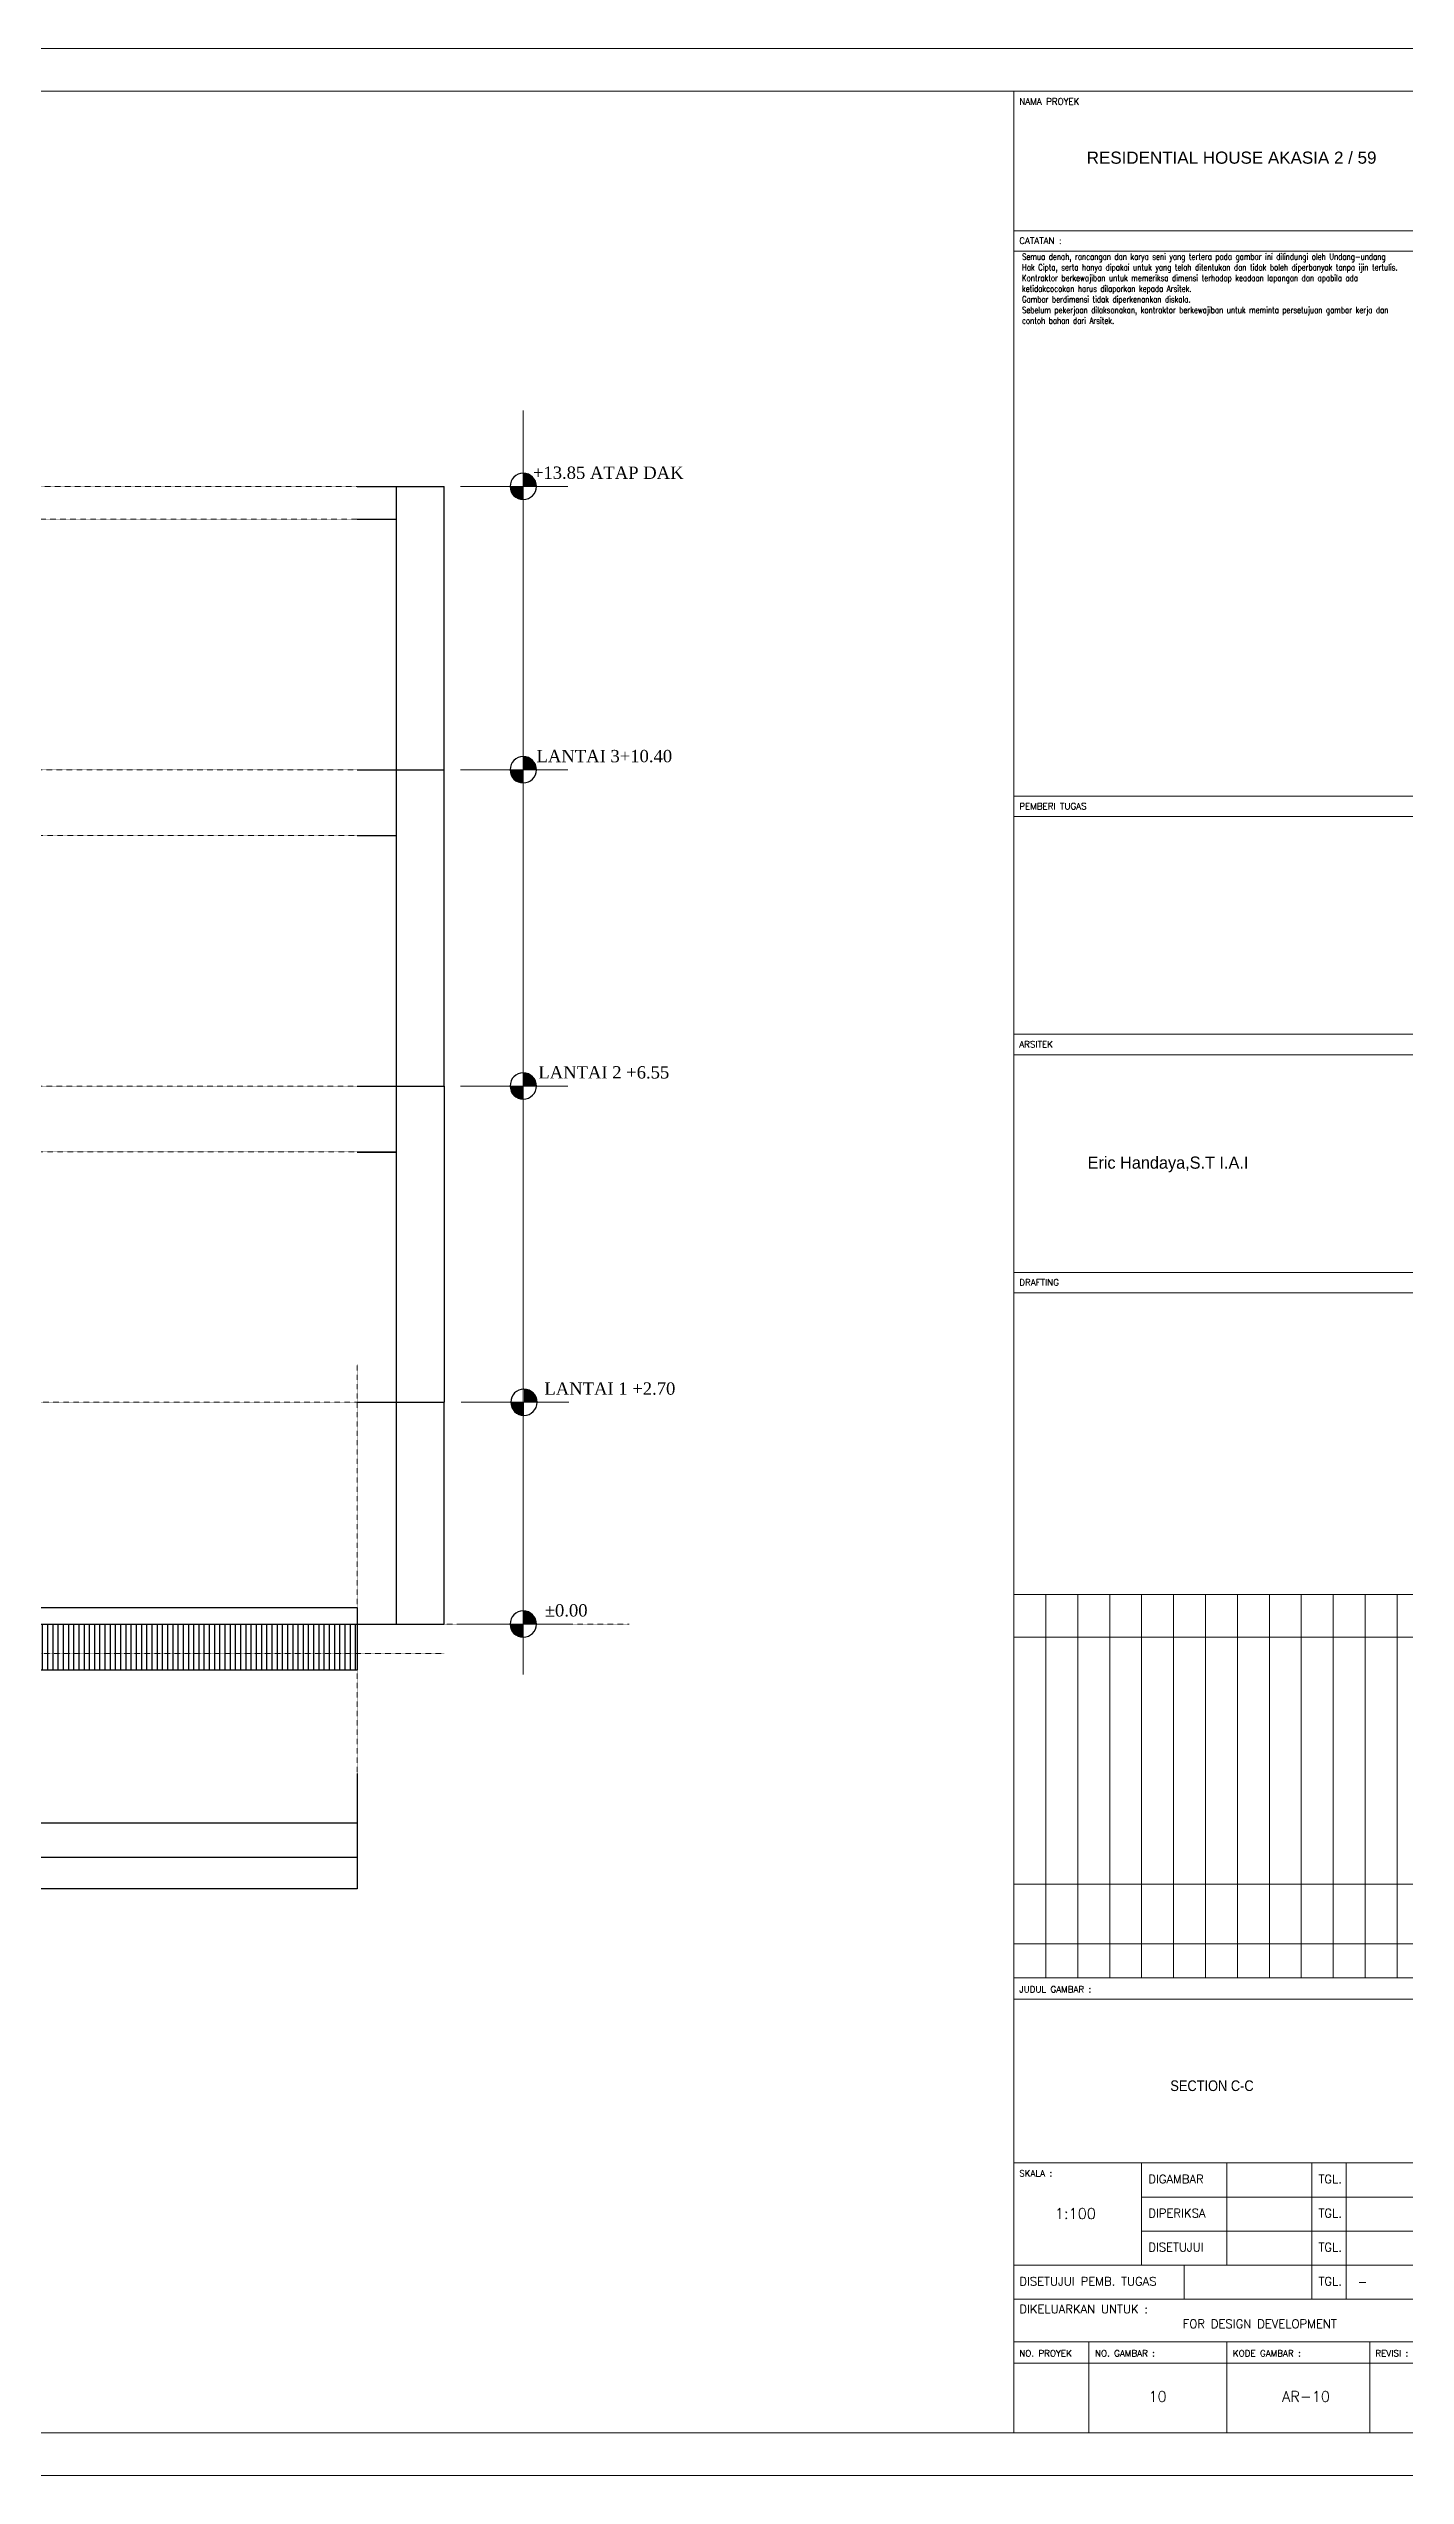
# Model space of a CAD drawing. Header units: millimetres. Extents: x -9564 to 494436, y -140371 to 4257.
# Drawn here: x 392984 to 409501, y -25289 to 4257 of the extents above; entities that cross this region are included whole.
import ezdxf
from ezdxf.enums import TextEntityAlignment as Align

# ---------------------------------------------------------------- set-up
doc = ezdxf.new("R2010")
doc.units = ezdxf.units.MM
doc.header["$MEASUREMENT"] = 0
doc.linetypes.add('DASHED2', pattern=[0.375, 0.25, -0.125])
doc.linetypes.add('HIDDEN2', pattern=[0.1875, 0.125, -0.0625])
doc.layers.get('DEFPOINTS').update_dxf_attribs({"lineweight": 18})
for name, color, linetype, lineweight in [('AS', 8, 'HIDDEN2', 5), ('DIM', 1, 'Continuous', 5), ('KOP', 7, 'Continuous', 80), ('LEGEND', 1, 'DASHED2', 50), ('XR-KOP A3_MOZART$0$A-TXTKOP', 3, 'Continuous', 5), ('XR-KOP A3_MOZART$0$KOP-A1$0$A-GRSKOP', 1, 'Continuous', 5), ('XR-KOP A3_MOZART$0$KOP-A1$0$A-TXTKOP', 3, 'Continuous', 5)]:
    doc.layers.add(name, color=color, linetype=linetype, lineweight=lineweight)
doc.layers.add('ht', color=14, linetype='Continuous')
doc.layers.add('TEXT', color=4, linetype='Continuous')
doc.styles.add('style1', font='times.ttf', dxfattribs={"height": 0.15})
doc.styles.add('style2', font='times.ttf', dxfattribs={"height": 0.18})
doc.styles.add('XR-KOP A3_MOZART$0$KOP-A1$0$DIM100', font='SIMPLEX.shx', dxfattribs={"width": 0.8, "height": 250})
doc.styles.add('XR-KOP A3_MOZART$0$KOP-A1$0$ROMANS', font='romans.shx', dxfattribs={"height": 200})
doc.styles.add('XR-KOP A3_MOZART$0$ROMAND', font='romand.shx', dxfattribs={"height": 2, "bigfont": 'bigfont.shx'})
doc.styles.add('XR-KOP A3_MOZART$0$ROMANS', font='romans.shx', dxfattribs={"height": 200})
doc.dimstyles.new('ISO-25', dxfattribs={"dimtxt": 0.18, "dimasz": 0.12, "dimexe": 0.1, "dimexo": 0.1, "dimgap": 0.0625, "dimtad": 1, "dimtoh": 1, "dimdec": 0, "dimlfac": 1000, "dimtxsty": 'style2', "dimblk": 'ARCHTICK', "dimcen": 0.15, "dimclrd": 1, "dimclre": 1, "dimclrt": 4, "dimadec": 0, "dimazin": 0, "dimtfac": 1, "dimtdec": 0, "dimtmove": 0, "dimatfit": 3, "dimldrblk": 'OBLIQUE', "dimfxl": 1, "dimarcsym": 0})

# ---------------------------------------------------------------- blocks, each defined once
blk = doc.blocks.new('_ArchTick')
at = {"color": 0, "linetype": 'ByBlock', "const_width": 0.15}
blk.add_lwpolyline([(-0.5, -0.5), (0.5, 0.5)], dxfattribs=at)
blk = doc.blocks.new('*D915')
at = {"color": 1, "lineweight": -2, "transparency": 16777216}
for p, q in [((396740, -1074), (397214, -1074)), ((397214, -1074), (397214, -1474)), ((396740, -1474), (397214, -1474))]:
    blk.add_line(p, q, dxfattribs=at)
at = {"layer": 'DEFPOINTS', "color": 0, "transparency": 16777216}
for p in [(396740, -1074), (396740, -1474), (397214, -1474)]:
    blk.add_point(p, dxfattribs=at)
at = {"color": 1, "lineweight": -2, "transparency": 16777216, "xscale": 0.12, "yscale": 0.12, "zscale": 0.12}
for p, rotation in [((397214, -1074), 90), ((397214, -1474), 270)]:
    blk.add_blockref('_ArchTick', p, dxfattribs=dict(at, rotation=rotation))
at = {"color": 4, "transparency": 16777216, "insert": (397214, -1274), "char_height": 0.18, "attachment_point": 5, "rotation": 90, "style": 'style2'}
blk.add_mtext('400000', dxfattribs=at)
blk = doc.blocks.new('_Oblique')
at = {"color": 0, "linetype": 'ByBlock', "lineweight": -2}
blk.add_line((-0.5, -0.5), (0.5, 0.5), dxfattribs=at)
blk = doc.blocks.new('*D916')
at = {"color": 1, "lineweight": -2, "transparency": 16777216}
for p, q in [((396740, -1474), (397214, -1474)), ((397214, -1474), (397214, -4524)), ((396740, -4524), (397214, -4524))]:
    blk.add_line(p, q, dxfattribs=at)
at = {"layer": 'DEFPOINTS', "color": 0, "transparency": 16777216}
for p in [(396740, -1474), (396740, -4524), (397214, -4524)]:
    blk.add_point(p, dxfattribs=at)
at = {"color": 1, "lineweight": -2, "transparency": 16777216, "xscale": 0.12, "yscale": 0.12, "zscale": 0.12}
for p, rotation in [((397214, -1474), 90), ((397214, -4524), 270)]:
    blk.add_blockref('_ArchTick', p, dxfattribs=dict(at, rotation=rotation))
at = {"color": 4, "transparency": 16777216, "insert": (397214, -2999), "char_height": 0.18, "attachment_point": 5, "rotation": 90, "style": 'style2'}
blk.add_mtext('3049999', dxfattribs=at)
blk = doc.blocks.new('*D781')
at = {"color": 1, "lineweight": -2, "transparency": 16777216}
for p, q in [((396740, -4524), (397214, -4524)), ((397214, -4524), (397214, -5324)), ((396740, -5324), (397214, -5324))]:
    blk.add_line(p, q, dxfattribs=at)
at = {"layer": 'DEFPOINTS', "color": 0, "transparency": 16777216}
for p in [(396740, -4524), (396740, -5324), (397214, -5324)]:
    blk.add_point(p, dxfattribs=at)
at = {"color": 1, "lineweight": -2, "transparency": 16777216, "xscale": 0.12, "yscale": 0.12, "zscale": 0.12}
for p, rotation in [((397214, -4524), 90), ((397214, -5324), 270)]:
    blk.add_blockref('_ArchTick', p, dxfattribs=dict(at, rotation=rotation))
at = {"color": 4, "transparency": 16777216, "insert": (397214, -4924), "char_height": 0.18, "attachment_point": 5, "rotation": 90, "style": 'style2'}
blk.add_mtext('800000', dxfattribs=at)
blk = doc.blocks.new('*D917')
at = {"color": 1, "lineweight": -2, "transparency": 16777216}
for p, q in [((396740, -5324), (397214, -5324)), ((397214, -5324), (397214, -8374)), ((396740, -8374), (397214, -8374))]:
    blk.add_line(p, q, dxfattribs=at)
at = {"layer": 'DEFPOINTS', "color": 0, "transparency": 16777216}
for p in [(396740, -5324), (396740, -8374), (397214, -8374)]:
    blk.add_point(p, dxfattribs=at)
at = {"color": 1, "lineweight": -2, "transparency": 16777216, "xscale": 0.12, "yscale": 0.12, "zscale": 0.12}
for p, rotation in [((397214, -5324), 90), ((397214, -8374), 270)]:
    blk.add_blockref('_ArchTick', p, dxfattribs=dict(at, rotation=rotation))
at = {"color": 4, "transparency": 16777216, "insert": (397214, -6849), "char_height": 0.18, "attachment_point": 5, "rotation": 90, "style": 'style2'}
blk.add_mtext('3049999', dxfattribs=at)
blk = doc.blocks.new('*D918')
at = {"color": 1, "lineweight": -2, "transparency": 16777216}
for p, q in [((396740, -8374), (397214, -8374)), ((397214, -8374), (397214, -9174)), ((396740, -9174), (397214, -9174))]:
    blk.add_line(p, q, dxfattribs=at)
at = {"layer": 'DEFPOINTS', "color": 0, "transparency": 16777216}
for p in [(396740, -8374), (396740, -9174), (397214, -9174)]:
    blk.add_point(p, dxfattribs=at)
at = {"color": 1, "lineweight": -2, "transparency": 16777216, "xscale": 0.12, "yscale": 0.12, "zscale": 0.12}
for p, rotation in [((397214, -8374), 90), ((397214, -9174), 270)]:
    blk.add_blockref('_ArchTick', p, dxfattribs=dict(at, rotation=rotation))
at = {"color": 4, "transparency": 16777216, "insert": (397214, -8774), "char_height": 0.18, "attachment_point": 5, "rotation": 90, "style": 'style2'}
blk.add_mtext('800000', dxfattribs=at)
blk = doc.blocks.new('*D782')
at = {"color": 1, "lineweight": -2, "transparency": 16777216}
for p, q in [((396740, -9179), (397214, -9179)), ((397214, -9179), (397214, -12224)), ((396740, -12224), (397214, -12224))]:
    blk.add_line(p, q, dxfattribs=at)
at = {"layer": 'DEFPOINTS', "color": 0, "transparency": 16777216}
for p in [(396740, -9179), (396740, -12224), (397214, -12224)]:
    blk.add_point(p, dxfattribs=at)
at = {"color": 1, "lineweight": -2, "transparency": 16777216, "xscale": 0.12, "yscale": 0.12, "zscale": 0.12}
for p, rotation in [((397214, -9179), 90), ((397214, -12224), 270)]:
    blk.add_blockref('_ArchTick', p, dxfattribs=dict(at, rotation=rotation))
at = {"color": 4, "transparency": 16777216, "insert": (397214, -10701), "char_height": 0.18, "attachment_point": 5, "rotation": 90, "style": 'style2'}
blk.add_mtext('3044999', dxfattribs=at)
blk = doc.blocks.new('*D919')
at = {"color": 1, "lineweight": -2, "transparency": 16777216}
for p, q in [((396740, -12224), (397214, -12224)), ((397214, -12224), (397214, -14924)), ((396740, -14924), (397214, -14924))]:
    blk.add_line(p, q, dxfattribs=at)
at = {"layer": 'DEFPOINTS', "color": 0, "transparency": 16777216}
for p in [(396740, -12224), (396740, -14924), (397214, -14924)]:
    blk.add_point(p, dxfattribs=at)
at = {"color": 1, "lineweight": -2, "transparency": 16777216, "xscale": 0.12, "yscale": 0.12, "zscale": 0.12}
for p, rotation in [((397214, -12224), 90), ((397214, -14924), 270)]:
    blk.add_blockref('_ArchTick', p, dxfattribs=dict(at, rotation=rotation))
at = {"color": 4, "transparency": 16777216, "insert": (397214, -13574), "char_height": 0.18, "attachment_point": 5, "rotation": 90, "style": 'style2'}
blk.add_mtext('2699999', dxfattribs=at)
blk = doc.blocks.new('*D920')
at = {"color": 1, "lineweight": -2, "transparency": 16777216}
for p, q in [((397214, -12224), (397801, -12224)), ((397801, -14924), (397801, -12224)), ((397214, -14924), (397801, -14924))]:
    blk.add_line(p, q, dxfattribs=at)
at = {"layer": 'DEFPOINTS', "color": 0, "transparency": 16777216}
for p in [(397214, -12224), (397801, -12224), (397214, -14924)]:
    blk.add_point(p, dxfattribs=at)
at = {"color": 1, "lineweight": -2, "transparency": 16777216, "xscale": 0.12, "yscale": 0.12, "zscale": 0.12}
for p, rotation in [((397801, -12224), 90), ((397801, -14924), 270)]:
    blk.add_blockref('_ArchTick', p, dxfattribs=dict(at, rotation=rotation))
at = {"color": 4, "transparency": 16777216, "insert": (397801, -13574), "char_height": 0.18, "attachment_point": 5, "rotation": 90, "style": 'style2'}
blk.add_mtext('2699999', dxfattribs=at)
blk = doc.blocks.new('*D783')
at = {"color": 1, "lineweight": -2, "transparency": 16777216}
for p, q in [((397214, -8374), (397801, -8374)), ((397801, -8374), (397801, -12224)), ((397214, -12224), (397801, -12224))]:
    blk.add_line(p, q, dxfattribs=at)
at = {"layer": 'DEFPOINTS', "color": 0, "transparency": 16777216}
for p in [(397214, -8374), (397214, -12224), (397801, -12224)]:
    blk.add_point(p, dxfattribs=at)
at = {"color": 1, "lineweight": -2, "transparency": 16777216, "xscale": 0.12, "yscale": 0.12, "zscale": 0.12}
for p, rotation in [((397801, -8374), 90), ((397801, -12224), 270)]:
    blk.add_blockref('_ArchTick', p, dxfattribs=dict(at, rotation=rotation))
at = {"color": 4, "transparency": 16777216, "insert": (397801, -10299), "char_height": 0.18, "attachment_point": 5, "rotation": 90, "style": 'style2'}
blk.add_mtext('3849999', dxfattribs=at)
blk = doc.blocks.new('*D784')
at = {"color": 1, "lineweight": -2, "transparency": 16777216}
for p, q in [((397214, -4524), (397801, -4524)), ((397801, -8374), (397801, -4524)), ((397214, -8374), (397801, -8374))]:
    blk.add_line(p, q, dxfattribs=at)
at = {"layer": 'DEFPOINTS', "color": 0, "transparency": 16777216}
for p in [(397214, -4524), (397801, -4524), (397214, -8374)]:
    blk.add_point(p, dxfattribs=at)
at = {"color": 1, "lineweight": -2, "transparency": 16777216, "xscale": 0.12, "yscale": 0.12, "zscale": 0.12}
for p, rotation in [((397801, -4524), 90), ((397801, -8374), 270)]:
    blk.add_blockref('_ArchTick', p, dxfattribs=dict(at, rotation=rotation))
at = {"color": 4, "transparency": 16777216, "insert": (397801, -6449), "char_height": 0.18, "attachment_point": 5, "rotation": 90, "style": 'style2'}
blk.add_mtext('3849999', dxfattribs=at)
blk = doc.blocks.new('*D785')
at = {"color": 1, "lineweight": -2, "transparency": 16777216}
for p, q in [((397214, -1074), (397801, -1074)), ((397801, -4524), (397801, -1074)), ((397214, -4524), (397801, -4524))]:
    blk.add_line(p, q, dxfattribs=at)
at = {"layer": 'DEFPOINTS', "color": 0, "transparency": 16777216}
for p in [(397214, -1074), (397801, -1074), (397214, -4524)]:
    blk.add_point(p, dxfattribs=at)
at = {"color": 1, "lineweight": -2, "transparency": 16777216, "xscale": 0.12, "yscale": 0.12, "zscale": 0.12}
for p, rotation in [((397801, -1074), 90), ((397801, -4524), 270)]:
    blk.add_blockref('_ArchTick', p, dxfattribs=dict(at, rotation=rotation))
at = {"color": 4, "transparency": 16777216, "insert": (397801, -2799), "char_height": 0.18, "attachment_point": 5, "rotation": 90, "style": 'style2'}
blk.add_mtext('3449999', dxfattribs=at)
blk = doc.blocks.new('A$C459A4C15')
at = {"layer": 'ht'}
h = blk.add_hatch(color=256, dxfattribs=at)
h.paths.add_polyline_path([(0, 0.08), (0, 0), (-0.08, 0, -0.414214)])
h.paths.add_polyline_path([(0, 0), (0.08, 0, -0.414214), (0, -0.08)])
blk.add_circle((0, 0), 0.0801, dxfattribs=at)
blk = doc.blocks.new('*D795')
at = {"color": 1, "lineweight": -2, "transparency": 16777216}
for p, q in [((392565, -16744), (392565, -17343)), ((396740, -16744), (396740, -17343)), ((392565, -17343), (396740, -17343))]:
    blk.add_line(p, q, dxfattribs=at)
at = {"layer": 'DEFPOINTS', "color": 0, "transparency": 16777216}
for p in [(392565, -16744), (396740, -16744), (396740, -17343)]:
    blk.add_point(p, dxfattribs=at)
at = {"color": 1, "lineweight": -2, "transparency": 16777216, "xscale": 0.12, "yscale": 0.12, "zscale": 0.12, "rotation": 180}
blk.add_blockref('_ArchTick', (392565, -17343), dxfattribs=at)
at = {"color": 1, "lineweight": -2, "transparency": 16777216, "xscale": 0.12, "yscale": 0.12, "zscale": 0.12}
blk.add_blockref('_ArchTick', (396740, -17343), dxfattribs=at)
at = {"color": 4, "transparency": 16777216, "insert": (394652, -17342), "char_height": 0.18, "attachment_point": 5, "style": 'style2'}
blk.add_mtext('4175000', dxfattribs=at)
blk = doc.blocks.new('*D797')
at = {"color": 1, "lineweight": -2, "transparency": 16777216}
for p, q in [((388690, -17343), (388690, -17764)), ((396740, -17343), (396740, -17764)), ((388690, -17763), (396740, -17763))]:
    blk.add_line(p, q, dxfattribs=at)
at = {"layer": 'DEFPOINTS', "color": 0, "transparency": 16777216}
for p in [(388690, -17343), (396740, -17343), (396740, -17763)]:
    blk.add_point(p, dxfattribs=at)
at = {"color": 1, "lineweight": -2, "transparency": 16777216, "xscale": 0.12, "yscale": 0.12, "zscale": 0.12, "rotation": 180}
blk.add_blockref('_ArchTick', (388690, -17763), dxfattribs=at)
at = {"color": 1, "lineweight": -2, "transparency": 16777216, "xscale": 0.12, "yscale": 0.12, "zscale": 0.12}
blk.add_blockref('_ArchTick', (396740, -17763), dxfattribs=at)
at = {"color": 4, "transparency": 16777216, "insert": (392715, -17763), "char_height": 0.18, "attachment_point": 5, "style": 'style2'}
blk.add_mtext('8049998', dxfattribs=at)
blk = doc.blocks.new('*D798')
at = {"color": 1, "lineweight": -2, "transparency": 16777216}
for p, q in [((379095, -17764), (379095, -18146)), ((396740, -17764), (396740, -18146)), ((396740, -18146), (379095, -18146))]:
    blk.add_line(p, q, dxfattribs=at)
at = {"layer": 'DEFPOINTS', "color": 0, "transparency": 16777216}
for p in [(379095, -17763), (396740, -17763), (379095, -18146)]:
    blk.add_point(p, dxfattribs=at)
at = {"color": 1, "lineweight": -2, "transparency": 16777216, "xscale": 0.12, "yscale": 0.12, "zscale": 0.12, "rotation": 180}
blk.add_blockref('_ArchTick', (379095, -18146), dxfattribs=at)
at = {"color": 1, "lineweight": -2, "transparency": 16777216, "xscale": 0.12, "yscale": 0.12, "zscale": 0.12}
blk.add_blockref('_ArchTick', (396740, -18146), dxfattribs=at)
at = {"color": 4, "transparency": 16777216, "insert": (387917, -18146), "char_height": 0.18, "attachment_point": 5, "style": 'style2'}
blk.add_mtext('17644998', dxfattribs=at)
blk = doc.blocks.new('hsdh')
at = {"layer": 'XR-KOP A3_MOZART$0$KOP-A1$0$A-GRSKOP', "linetype": 'Continuous', "lineweight": 5}
for p, q in [((140385, 56660), (140385, 82138)), ((140385, 80618), (145017, 80618)), ((140385, 74466), (145017, 74466)), ((140385, 74244), (145017, 74244)), ((140385, 71876), (145017, 71876)), ((140385, 71654), (145017, 71654)), ((140385, 69286), (145017, 69286)), ((140385, 69063), (145017, 69063)), ((140385, 65781), (145017, 65781)), ((140385, 65781), (145017, 65781)), ((140732, 61611), (140732, 65781)), ((141079, 61611), (141079, 65781)), ((141427, 61611), (141427, 65781)), ((141774, 61611), (141774, 65781)), ((142122, 61611), (142122, 65781)), ((142469, 61611), (142469, 65781)), ((142816, 61611), (142816, 65781)), ((143164, 61611), (143164, 65781)), ((143511, 61611), (143511, 65781)), ((143859, 61611), (143859, 65781)), ((144206, 61611), (144206, 65781)), ((144554, 61611), (144554, 65781)), ((140385, 65317), (145017, 65317)), ((140385, 62631), (145017, 62631)), ((140385, 61982), (145017, 61982)), ((140385, 61611), (145017, 61611)), ((140385, 61611), (145017, 61611)), ((140385, 61380), (145017, 61380)), ((140385, 59597), (145017, 59597)), ((141774, 59597), (141774, 58485)), ((142701, 59597), (142701, 58485)), ((143627, 59597), (143627, 58115)), ((143998, 59597), (143998, 58115)), ((141774, 59226), (145017, 59226)), ((141774, 58856), (145017, 58856)), ((140385, 58485), (145017, 58485)), ((142237, 58485), (142237, 58115)), ((140385, 58115), (145017, 58115)), ((140385, 57651), (145017, 57651)), ((141201, 57651), (141201, 56660)), ((142701, 57651), (142701, 56660)), ((144258, 57651), (144258, 56660)), ((140385, 57420), (145017, 57420))]:
    blk.add_line(p, q, dxfattribs=at)
at = {"layer": 'XR-KOP A3_MOZART$0$KOP-A1$0$A-GRSKOP', "color": 0, "linetype": 'Continuous', "lineweight": 5}
blk.add_lwpolyline([(145480, 82601), (107945, 82601), (107945, 56197), (145480, 56197)], close=True, dxfattribs=at)
at = {"layer": 'XR-KOP A3_MOZART$0$KOP-A1$0$A-GRSKOP', "color": 5, "linetype": 'Continuous', "lineweight": 5}
blk.add_lwpolyline([(145017, 82138), (108409, 82138), (108409, 56660), (145017, 56660)], close=True, dxfattribs=at)
at = {"layer": 'XR-KOP A3_MOZART$0$KOP-A1$0$A-GRSKOP', "linetype": 'Continuous', "lineweight": 5}
blk.add_lwpolyline([(145017, 80396), (140385, 80396)], dxfattribs=at)
at = {"layer": 'KOP', "color": 7, "char_height": 132.26, "attachment_point": 1, "style": 'style2'}
for s, insert in [('{\\fArial|b0|i0|c0|p34;RESIDENTIAL HOUSE AKASIA 2 / 59}', (141177, 81480)), ('{\\fBankGothic Lt BT|b0|i0|c0|p34;Eric Handaya,S.T I.A.I}', (141186, 70546))]:
    blk.add_mtext(s, dxfattribs=dict(at, insert=insert))
at = {"layer": 'XR-KOP A3_MOZART$0$A-TXTKOP', "lineweight": 5, "style": 'XR-KOP A3_MOZART$0$ROMANS'}
blk.add_text('-', height=92.6, dxfattribs=at).set_placement((144125, 58258))
at = {"layer": 'XR-KOP A3_MOZART$0$KOP-A1$0$A-TXTKOP', "lineweight": 5, "style": 'XR-KOP A3_MOZART$0$KOP-A1$0$ROMANS'}
for s, height, p in [('NAMA PROYEK', 69.49, (140443, 81990)), ('CATATAN :', 69.5, (140443, 80475)), ('PEMBERI TUGAS', 69.49, (140443, 74323)), ('ARSITEK', 69.5, (140443, 71733)), ('DRAFTING', 69.5, (140443, 69142)), ('JUDUL GAMBAR :', 69.49, (140443, 61451)), ('SKALA :', 69.5, (140443, 59449)), ('DIGAMBAR', 92.6, (141846, 59375)), ('TGL.', 92.6, (143699, 59375)), ('DIPERIKSA', 92.6, (141846, 59004)), ('TGL.', 92.6, (143699, 59004)), ('DISETUJUI', 92.6, (141846, 58634)), ('TGL.', 92.6, (143699, 58634)), ('DISETUJUI PEMB. TUGAS', 92.65, (140443, 58262)), ('TGL.', 92.6, (143699, 58263)), ('DIKELUARKAN UNTUK :', 92.65, (140443, 57961)), ('FOR DESIGN DEVELOPMENT', 92.65, (142221, 57800)), ('NO. PROYEK', 69.5, (140443, 57491)), ('NO. GAMBAR :', 69.49, (141267, 57491)), ('KODE GAMBAR :', 69.49, (142767, 57491)), ('REVISI :', 69.5, (144317, 57491))]:
    blk.add_text(s, height=height, dxfattribs=at).set_placement(p)
at = {"layer": 'XR-KOP A3_MOZART$0$KOP-A1$0$A-TXTKOP', "insert": (140473, 80371), "char_height": 69.485, "width": 4456.22, "attachment_point": 1, "style": 'XR-KOP A3_MOZART$0$KOP-A1$0$DIM100'}
blk.add_mtext('Semua denah, rancangan dan karya seni yang tertera pada gambar ini dilindungi oleh Undang-undang Hak Cipta, serta hanya dipakai untuk yang telah ditentukan dan tidak boleh diperbanyak tanpa ijin tertulis.\\PKontraktor berkewajiban untuk memeriksa dimensi terhadap keadaan lapangan dan apabila ada ketidakcocokan harus dilaporkan kepada Arsitek.\\PGambar berdimensi tidak diperkenankan diskala.\\PSebelum pekerjaan dilaksanakan, kontraktor berkewajiban untuk meminta persetujuan gambar kerja dan contoh bahan dari Arsitek.', dxfattribs=at)

msp = doc.modelspace()

# ---------------------------------------------------------------- hatches: boundary and pattern name
h = msp.add_hatch()
h.set_pattern_fill('ANSI31', color=8, scale=19.999996, angle=45)
h.set_pattern_definition([(90, (268832.39, -140582.31), (-63.499988, 0), [])])
h.paths.add_polyline_path([(384092.2617, -15283.5376), (387164.7611, -15283.5376), (387164.7611, -14923.5377), (381844.7605, -14923.5377), (381844.7605, -15483.5376), (384092.2617, -15483.5376)])
h.paths.add_polyline_path([(381844.7605, -14923.5377), (381094.7607, -14923.5377), (381094.7607, -15483.5376), (381844.7605, -15483.5376)])
h.paths.add_polyline_path([(381094.7607, -14923.5377), (380844.7607, -14923.5377), (380844.7607, -15483.5376), (381094.7607, -15483.5376)])
h.paths.add_polyline_path([(380844.7607, -14923.5377), (379244.761, -14923.5377), (379244.761, -15283.5376), (379094.761, -15283.5376), (379094.761, -15483.5376), (380844.7607, -15483.5376)])
h.paths.add_polyline_path([(387014.7614, -15283.5376), (384092.2617, -15283.5376), (384092.2617, -15483.5376), (387014.7614, -15483.5376)])
h.paths.add_polyline_path([(387689.7611, -14923.5377), (387164.7614, -14923.5377), (387164.7614, -15483.5376), (387689.7611, -15483.5376)])
h.paths.add_polyline_path([(387164.7614, -15283.5376), (387089.7612, -15283.5376), (387089.7612, -15483.5376), (387164.7614, -15483.5376)])
h.paths.add_polyline_path([(387089.7612, -15283.5376), (387014.7614, -15283.5376), (387014.7614, -15483.5376), (387089.7612, -15483.5376)])
h.paths.add_polyline_path([(387764.761, -14923.5377), (387764.761, -15283.5376), (387689.7611, -15283.5376), (387689.7611, -15483.5376), (396739.7595, -15483.5376), (396739.7595, -14923.5377)])

# ---------------------------------------------------------------- linework, layer by layer
for p, q in [((388764.761, -14723.5377), (396739.7595, -14723.5377)), ((396739.7595, -14723.5377), (396739.7595, -15483.5376)), ((392439.761, -14923.5377), (397214.0459, -14923.5377)), ((396739.7595, -15483.5376), (379094.761, -15483.5376))]:
    msp.add_line(p, q)
at = {"layer": 'AS'}
for p, q in [((388104.472, -1073.5403), (396739.7595, -1073.5403)), ((388038.2183, -1473.5402), (396739.7595, -1473.5402)), ((388923.511, -4523.5396), (396739.7595, -4523.5396)), ((388791.0035, -5323.5395), (396739.7595, -5323.5395)), ((388923.511, -8373.5389), (396739.7595, -8373.5389)), ((388791.0035, -9173.5388), (396739.7595, -9173.5388)), ((396739.7595, -11763.5753), (396739.7595, -18148.6208)), ((384314.7619, -12223.5382), (396739.7595, -12223.5382)), ((396739.7595, -14923.5377), (400052.8869, -14923.5377)), ((397801.1786, -15283.5376), (376843.4405, -15283.5376))]:
    msp.add_line(p, q, dxfattribs=at)
at = {"layer": 'DIM', "color": 1, "linetype": 'ByBlock'}
for p, q in [((398761.8576, -151.1836), (398761.8576, -15537.5538)), ((399306.3893, -1073.5403, 0), (397998.187, -1073.5403, 0)), ((399306.3893, -4523.5396), (397998.187, -4523.5396)), ((399306.3893, -8373.5389, 0), (397998.187, -8373.5389, 0)), ((399315.3834, -12223.5382), (398007.1811, -12223.5382)), ((399306.3893, -14923.5377), (397998.187, -14923.5377))]:
    msp.add_line(p, q, dxfattribs=at)

# ---------------------------------------------------------------- block references
at = {"xscale": -1999.999623816605, "yscale": 1999.999623816605, "zscale": 1999.999623816605}
for p in [(398761.8576, -1073.5403, 0), (398761.8576, -4523.5396), (398761.8576, -8373.5389, 0), (398770.8517, -12223.5382), (398761.8576, -14923.5377)]:
    msp.add_blockref('A$C459A4C15', p, dxfattribs=at)
at = {"layer": 'LEGEND', "xscale": 1.118963964633539, "yscale": 1.118963964633539, "zscale": 1.118963964633539}
msp.add_blockref('hsdh', (247648.9997, -88170.8627), dxfattribs=at)

# ---------------------------------------------------------------- texts
at = {"layer": 'TEXT', "style": 'style1'}
for s, height, p in [('+13.85 ATAP DAK', 149.999972, (400713.1717, -982.1227, 0)), ('LANTAI 3+10.40', 149.999972, (400574.3981, -4432.122)), ('LANTAI 2 +6.55', 149.999972, (400539.5542, -8282.1213, 0)), ('LANTAI 1 +2.70', 149.999972, (400613.4221, -12132.1206)), ('%%P0.00', 149.99997, (399545.0118, -14832.1201))]:
    msp.add_text(s, height=height, dxfattribs=at).set_placement(p, align=Align.RIGHT)
at = {"layer": 'XR-KOP A3_MOZART$0$A-TXTKOP', "char_height": 129.5859, "attachment_point": 1, "style": 'XR-KOP A3_MOZART$0$ROMAND'}
for s, heights, insert in [('\\pxt15;{\\fCentury Gothic|b0|i0|c0|p34;\\W0.9;SECTION C-C}', [0], (406638.7049, -20479.3265)), ('10', [0], (406371.6399, -24263.0792)), ('AR-10', [129.5859], (407998.837, -24263.0792))]:
    msp.add_mtext_dynamic_manual_height_columns(s, width=334351.172439, gutter_width=75530.0676, heights=heights, dxfattribs=dict(at, insert=insert))
at = {"layer": 'XR-KOP A3_MOZART$0$A-TXTKOP', "style": 'XR-KOP A3_MOZART$0$ROMAND'}
msp.add_attdef('1:100', text='', height=129.5859, dxfattribs=at).set_placement((405482.7396, -22101.0053), align=Align.MIDDLE)

# ---------------------------------------------------------------- dimensions: what is measured, and where the dimension line sits
dim = msp.add_linear_dim(base=(397214.0459, -1473.5402), p1=(396739.7595, -1073.5403), p2=(396739.7595, -1473.5402), angle=90, dimstyle='ISO-25')
dim.commit()
dim.dimension.update_dxf_attribs({"geometry": '*D915', "text_midpoint": (397214.0459, -1273.5403), "dimtype": 160})
for base, p1, p2, picture, middle in [((397801.1786, -1073.5403), (397214.0459, -4523.5396), (397214.0459, -1073.5403), '*D785', (397801.0243, -2798.54)), ((397214.0459, -4523.5396), (396739.7595, -1473.5402), (396739.7595, -4523.5396), '*D916', (397213.8916, -2998.5399)), ((397214.0459, -5323.5395), (396739.7595, -4523.5396), (396739.7595, -5323.5395), '*D781', (397213.8918, -4923.5396)), ((397801.1786, -4523.5396), (397214.0459, -8373.5389), (397214.0459, -4523.5396), '*D784', (397801.0243, -6448.5393)), ((397214.0459, -8373.5389), (396739.7595, -5323.5395), (396739.7595, -8373.5389), '*D917', (397213.8916, -6848.5392)), ((397214.0459, -9173.5388), (396739.7595, -8373.5389), (396739.7595, -9173.5388), '*D918', (397213.8918, -8773.5389)), ((397801.1786, -12223.5382), (397214.0459, -8373.5389), (397214.0459, -12223.5382), '*D783', (397801.0243, -10298.5386)), ((397214.0459, -12223.5382), (396739.7595, -9178.5388), (396739.7595, -12223.5382), '*D782', (397213.8916, -10701.0385)), ((397214.04587, -14923.53769), (396739.75952, -12223.5382), (396739.75952, -14923.53769), '*D919', (397213.89156, -13573.53795)), ((397801.17863, -12223.5382), (397214.04587, -14923.53769), (397214.04587, -12223.5382), '*D920', (397801.02431, -13573.53795))]:
    dim = msp.add_linear_dim(base=base, p1=p1, p2=p2, angle=90, dimstyle='ISO-25')
    dim.commit()
    dim.dimension.update_dxf_attribs({"geometry": picture, "text_midpoint": middle})
for base, p1, p2, picture, middle in [((396739.7595, -17342.5494), (392564.7592, -16743.5974), (396739.7595, -16743.5974), '*D795', (394652.2593, -17342.395)), ((396739.75952, -17763.46932), (388689.76103, -17342.54935), (396739.75952, -17342.54935), '*D797', (392714.76027, -17763.31501)), ((379094.761030177, -18145.9306503726), (396739.7595160388, -17763.4693227685), (379094.761030177, -17763.4693227685), '*D798', (387917.2602731079, -18145.7763335016))]:
    dim = msp.add_linear_dim(base=base, p1=p1, p2=p2, dimstyle='ISO-25')
    dim.commit()
    dim.dimension.update_dxf_attribs({"geometry": picture, "text_midpoint": middle})

doc.saveas('drawing.dxf')
